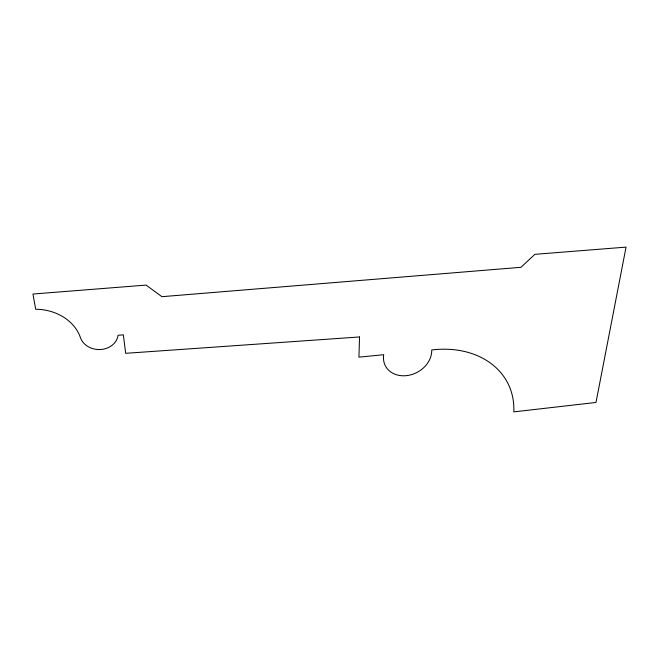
<?xml version="1.0" encoding="UTF-8"?>
<svg xmlns="http://www.w3.org/2000/svg" width="659" height="659" viewBox="0 0 659 659"><rect width="100%" height="100%" fill="white"/><g stroke="black" fill="none" stroke-linecap="round" stroke-linejoin="round"><path stroke-width="0.99" d="M359.534 336.955L358.933 357.153L383.695 354.707A25.067 20.495 -27.9 0 0 406.241 375.663A25.067 20.495 -27.9 0 0 431.719 349.962A90.942 70.406 -26.2 0 1 513.806 411.883L596 402.451L626.05 247.117L534.902 254.333L520.964 267.299L161.916 296.682L146.067 285.092L32.95 294.038L35.685 309.252A44.787 36.649 5.9 0 1 80.373 337.474A19.243 16.203 2.3 0 0 100.489 349.517A19.243 16.203 2.3 0 0 118.035 335.299L123.348 334.821L125.655 353.315L359.534 336.955"/></g></svg>
